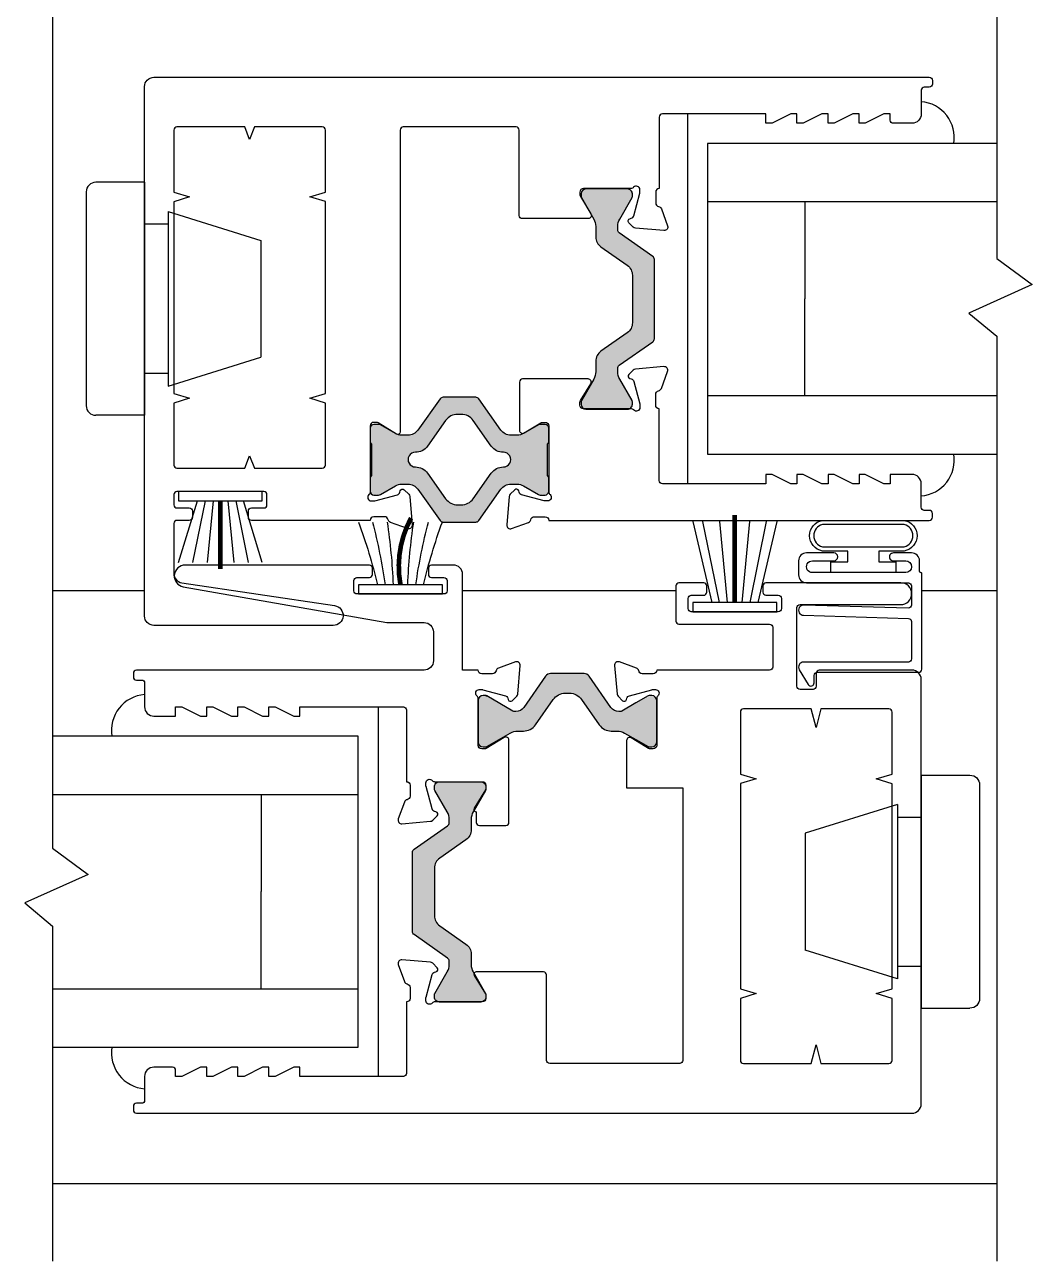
# Model space of a CAD drawing. Extents: x -40 to 95, y -81 to 25.
# Drawn here: x 3.155 to 6.399, y -3.747 to 0.233 of the extents above; entities that cross this region are included whole.
import ezdxf

# ---------------------------------------------------------------- set-up
doc = ezdxf.new("R2010")
doc.units = 0
doc.header["$LTSCALE"] = 0.25
doc.header["$MEASUREMENT"] = 0
doc.layers.get('0').update_dxf_attribs({"linetype": 'CONTINUOUS'})
for name, color, linetype in [('GLASS-VINYL', 7, 'CONTINUOUS'), ('I-STRUT', 7, 'CONTINUOUS'), ('MISC', 7, 'CONTINUOUS'), ('SASH', 5, 'CONTINUOUS'), ('SEAL', 7, 'CONTINUOUS'), ('SILL-PAN', 7, 'CONTINUOUS'), ('VENT', 5, 'CONTINUOUS')]:
    doc.layers.add(name, color=color, linetype=linetype)
doc.styles.get("Standard").update_dxf_attribs({"font": 'simplex.shx'})

# ---------------------------------------------------------------- blocks, each defined once
blk = doc.blocks.new('25064-18mmX6mm-I-STRUT')
at = {"layer": 'I-STRUT'}
h = blk.add_hatch(color=256, dxfattribs=at)
h.dxf.hatch_style = 1
h.paths.add_polyline_path([(-0.2204724407199518, 0.3534801714858062, 0.5773502691895833), (-0.2341106360412619, 0.3298581242657526), (-0.2298847497139199, 0.3218834647381553, -0.2159064861246411), (-0.235165554120625, 0.3256687478325515), (-0.1953058862361254, 0.2566297778837563, -0.1316524975873634), (-0.1889763777599569, 0.2330077306637517), (-0.1889763777599569, 0.1992890834366772, 0.2446984432290708), (-0.1721880484995682, 0.1670390029857688), (-0.08765447092038535, 0.107847954733007, -0.2446984432290709), (-0.07086614165999094, 0.07559787428208775), (-0.07086614165999094, -0.0772989479104842, -0.2446984432290708), (-0.08765447092038535, -0.1095490283614035), (-0.1721880484995682, -0.1687400766141653, 0.2446984432290708), (-0.1889763777599569, -0.2009901570650736), (-0.1889763777599569, -0.2347088042921481, -0.1316524975873635), (-0.1953058862361254, -0.2583308515121527), (-0.2351655541206285, -0.3273698214609541, 0.2452268508251007), (-0.2354760886908139, -0.3346487551420616, 0.5078051116873007), (-0.2204724407199529, -0.3551812451142027), (-0.08661417313987571, -0.3551812451142027, 0.4142135623752592), (-0.07086614165999094, -0.3394332136342015, 0.4690684424389318), (-0.07192105973933853, -0.3273698214609125), (-0.1117807276238275, -0.2583308515121217, -0.1316524975873411), (-0.1181102360999944, -0.2347088042921186), (-0.1181102360999944, -0.2173859696642013), (-0.005036498778116932, -0.1382108864178775, 0.2446984432290328), (-2.775557561562891e-17, -0.1285358622826027), (0, -0.1268347886542003), (0, 0.1268347886542068, 0.2446984432290337), (-0.005036498778116488, 0.1365098127894808), (-0.1181102360999944, 0.2156848960358048), (-0.1181102360999944, 0.2330077306637222, -0.1316524975873405), (-0.1117807276238275, 0.2566297778837252), (-0.07192105973935249, 0.3256687478324919, 0.1316524975882994), (-0.07086614165999094, 0.3296057557025236, 0.6400111795371366), (-0.08661417313987839, 0.3534801714858062)])
blk.add_lwpolyline([(0, -0.1299142235768826), (0, -0.1268347886542003), (0, 0.1268347886542003, 0.2446984432290264), (-0.005036498778110854, 0.1365098127894768), (-0.1130737373218835, 0.2121583016251876, -0.2446984432290007), (-0.1181102360999944, 0.2218333257604499), (-0.1181102360999944, 0.233007730663779, -0.1316524975873799), (-0.1117807276237954, 0.2566297778837807), (-0.07192105973933849, 0.3256687478325162, 0.1316524975873951), (-0.07086614165999094, 0.3296057557025236), (-0.07086614165999094, 0.3377321400058051, 0.4142135623774238), (-0.0866141731398784, 0.3534801714858062), (-0.2204724407199876, 0.3534801714858062, 0.414213562371763), (-0.2362204721999888, 0.3377321400058051), (-0.2362204721999888, 0.3296057557025378, 0.131652497587395), (-0.2351655541206128, 0.3256687478325304), (-0.1953058862361559, 0.2566297778838091, -0.1316524975873919), (-0.1889763777599569, 0.2330077306638074), (-0.1889763777599569, 0.1992890834367174, 0.244698443229028), (-0.1721880484996063, 0.1670390029857955), (-0.08765447092036993, 0.1078479547329962, -0.2446984432290338), (-0.07086614165999094, 0.07559787428207443), (-0.07086614165999094, -0.07729894791047087, -0.2446984432290338), (-0.08765447092036993, -0.1095490283613927), (-0.1721880484996063, -0.168740076614192, 0.244698443229028), (-0.1889763777599569, -0.2009901570651138), (-0.1889763777599569, -0.2347088042922039, -0.131652497587392), (-0.1953058862361559, -0.2583308515122056), (-0.2351655541206128, -0.3273698214609269, 0.1316524975873971), (-0.2362204721999888, -0.33130682933092), (-0.2362204721999888, -0.3394332136342015, 0.4142135623718047), (-0.2204724407199876, -0.3551812451142027), (-0.08661417313999209, -0.3551812451142027, 0.4142135623774238), (-0.07086614165999094, -0.3394332136342015), (-0.07086614165999094, -0.33130682933092, 0.131652497587395), (-0.07192105973933849, -0.3273698214609126), (-0.1117807276237954, -0.2583308515121772, -0.1316524975873801), (-0.1181102360999944, -0.2347088042921754), (-0.1181102360999944, -0.2235343993888605, -0.244698443229001), (-0.1130737373218835, -0.213859375253584), (-0.005036498778110854, -0.1382108864178733, 0.2446984432290008), (0, -0.1285358622825967)], format="xyb", dxfattribs=at)
blk = doc.blocks.new('25065-14.6mmX10.2mm-I-STRUT')
at = {"layer": 'I-STRUT'}
h = blk.add_hatch(color=256, dxfattribs=at)
h.dxf.hatch_style = 1
h.paths.add_polyline_path([(-0.2213203326908506, 0.1958168361609349, 0.2428891356289294), (-0.2309488532202222, 0.2007874013701212), (-0.2834645666885081, 0.2007874013701212), (-0.3359802801570213, 0.2007874013701212, 0.2428891356289294), (-0.3456088006863929, 0.1958168361609349), (-0.4170135057900188, 0.09530870809690975, -0.2428891356289295), (-0.4491085742206798, 0.07874015739992046), (-0.469652985508985, 0.07874015739992046, -0.1316524975868271), (-0.489338024858909, 0.08401474779668386), (-0.5378104230327019, 0.1120002999304453, 0.3176666667481776), (-0.5513855262132296, 0.1107537270783172, 0.6401002494293742), (-0.5708661411986213, 0.101771653439414), (-0.5708661411986213, 0.05905511805004184, 0.2360679758698941), (-0.5669291333772435, 0.05118110234650432), (-0.5669291333772435, -0.05118110234650433, 0.2360679758698941), (-0.5708661411986213, -0.05905511805004185), (-0.5708661411986213, -0.101771653439414, 0.6401002494293528), (-0.5513855262132297, -0.1107537270783168, 0.3176666667491357), (-0.5378104230326657, -0.1120002999304245), (-0.4893380248593964, -0.0840147477967379, -0.131652497587722), (-0.4696529855094093, -0.07874015739992046), (-0.4491085742206798, -0.07874015739992046, -0.2428891356289294), (-0.4170135057900188, -0.09530870809690975), (-0.3456088006865205, -0.1958168361607554, 0.2428891356289284), (-0.3359802801572415, -0.2007874013698938), (-0.2834645666885081, -0.2007874013698938), (-0.230948853220002, -0.2007874013698938, 0.2428891356289299), (-0.221320332690723, -0.1958168361607553), (-0.1499156275872904, -0.0953087080970024, -0.2428891356289297), (-0.11782055915645, -0.07874015739992046), (-0.09727614786783419, -0.07874015739992046, -0.1316524975877217), (-0.07759110851784712, -0.0840147477967379), (-0.02911871034457769, -0.1120002999304245, 0.3176666667515077), (-0.01554360716393657, -0.1107537270782503, 0.6401002494336954), (0.003937007821377847, -0.1017716534395277), (0.003937007821377847, -0.05905511805004185, 0.2360679758698957), (0, -0.05118110234650428), (0, 0.0511811023465043, 0.2360679758698946), (0.003937007821377847, 0.05905511805004184), (0.003937007821377847, 0.1017716534395277, 0.6401002494336955), (-0.01554360716393649, 0.1107537270782505, 0.3176666667505526), (-0.02911871034454164, 0.1120002999304453), (-0.0775911085183345, 0.08401474779668386, -0.1316524975868268), (-0.09727614786825847, 0.07874015739992046), (-0.11782055915645, 0.07874015739992046, -0.2428891356289296), (-0.1499156275872905, 0.09530870809700244)])
h.paths.add_polyline_path([(-0.1807224909193524, 0.04377227311149802, 0.2446686334457742), (-0.1418909918465686, 0.02389107859523437, -1.006741381506711), (-0.1418909918465682, -0.02335194952450353, 0.2446686334457781), (-0.1807224909193522, -0.043233144040767), (-0.2391803275573957, -0.1255174658181289, -0.2428891356289732), (-0.2776944096743347, -0.1453997266545954), (-0.289234723702795, -0.1453997266545954, -0.2428891356284873), (-0.3277488058195044, -0.1255174658182923), (-0.3862066424579415, -0.04323314404069628, 0.2446686334452888), (-0.4250381415306748, -0.02335194952450353, -1.006741381506711), (-0.4250381415306754, 0.02389107859523437, 0.2446686334452904), (-0.3862066424579413, 0.04377227311142728), (-0.3277488058195043, 0.1260565948890232, -0.2428891356284874), (-0.2892347237027951, 0.1459388557253263), (-0.2776944096743347, 0.1459388557253263, -0.2428891356289734), (-0.2391803275573957, 0.1260565948888598)], flags=16)
for points in [[(-0.5708661411986213, -0.05905511804996877), (-0.5708661411986213, -0.101771653439414, 0.4142135623730949), (-0.5590551175885139, -0.1135826770495214), (-0.5437159348377918, -0.1135826770495214, 0.1316524975873925), (-0.5378104230326244, -0.1120002999304006), (-0.4893380248593076, -0.0840147477966866, -0.1316524975874044), (-0.4696529855093559, -0.07874015739992046), (-0.4491085742206451, -0.07874015739992046, -0.242889135628802), (-0.4170135057900097, -0.0953087080969226), (-0.3456088006864775, -0.1958168361608159, 0.242889135628796), (-0.3359802801571732, -0.2007874013698938), (-0.2834645666885081, -0.2007874013698938), (-0.2309488532200703, -0.2007874013698938, 0.2428891356287967), (-0.221320332690766, -0.1958168361608159), (-0.1499156275872338, -0.0953087080969226, -0.2428891356288028), (-0.117820559156371, -0.07874015739992046), (-0.09727614786788763, -0.07874015739992046, -0.1316524975874044), (-0.07759110851793594, -0.0840147477966866), (-0.0291187103446191, -0.1120002999304006, 0.1316524975873955), (-0.0232131985394517, -0.1135826770495214), (-0.00787401578850222, -0.1135826770495214, 0.4142135623730948), (0.003937007821377847, -0.101771653439414), (0.003937007821377847, -0.05905511804996877, 0.2360679758679353), (0, -0.0511811023465043), (0, 0.0511811023465043, 0.2360679758679353), (0.003937007821377847, 0.05905511804996877), (0.003937007821377847, 0.101771653439414, 0.414213562373095), (-0.00787401578850222, 0.1135826770495214), (-0.0232131985394517, 0.1135826770495214, 0.1316524975874), (-0.0291187103446191, 0.1120002999304006), (-0.07759110851793594, 0.08401474779691398, -0.1316524975874043), (-0.09727614786788763, 0.07874015739992046), (-0.117820559156371, 0.07874015739992046, -0.242889135628802), (-0.1499156275872338, 0.0953087080969226), (-0.221320332690766, 0.1958168361608159, 0.2428891356287969), (-0.2309488532200703, 0.2007874013701212), (-0.2834645666885081, 0.2007874013701212), (-0.3359802801571732, 0.2007874013701212, 0.2428891356287963), (-0.3456088006864775, 0.1958168361608159), (-0.4170135057900097, 0.0953087080969226, -0.2428891356288019), (-0.4491085742206451, 0.07874015739992046), (-0.4696529855093559, 0.07874015739992046, -0.1316524975874047), (-0.4893380248593076, 0.08401474779691398), (-0.5378104230326244, 0.1120002999304006, 0.1316524975874001), (-0.5437159348377918, 0.1135826770495214), (-0.5590551175885139, 0.1135826770495214, 0.4142135623730951), (-0.5708661411986213, 0.101771653439414), (-0.5708661411986213, 0.05905511804996877, 0.2360679758679352), (-0.5669291333772435, 0.0511811023465043), (-0.5669291333772435, -0.0511811023465043, 0.2360679758679352)], [(-0.4250381415306492, -0.02335194952450337, -0.2446686334458927), (-0.3862066424578643, -0.04323314404080492), (-0.3277488058195104, -0.1255174658182838, 0.2428891356288094), (-0.2892347237027479, -0.1453997266545954), (-0.2834645666885081, -0.1453997266545954), (-0.2776944096744955, -0.1453997266545954, 0.2428891356288097), (-0.2391803275575057, -0.1255174658182838), (-0.1807224909193792, -0.04323314404080492, -0.2446686334458927), (-0.1418909918465943, -0.02335194952450337, 1.006741381507747), (-0.1418909918465943, 0.02389107859523421, -0.24466863344589), (-0.1807224909193792, 0.04377227311153575), (-0.2391803275575057, 0.1260565948890147, 0.2428891356288103), (-0.2776944096744955, 0.1459388557253263), (-0.2834645666885081, 0.1459388557253263), (-0.2892347237027479, 0.1459388557253263, 0.2428891356288105), (-0.3277488058195104, 0.1260565948890147), (-0.3862066424578643, 0.04377227311153575, -0.24466863344589), (-0.4250381415306492, 0.02389107859523421, 1.006741381507747)]]:
    blk.add_lwpolyline(points, format="xyb", close=True, dxfattribs=at)
blk = doc.blocks.new('3727-1-THERMAL-SLIDING-INTERLOCKER')
at = {"layer": 'VENT'}
for points in [[(2.500000000000028, 0.8400000000000034), (2.500000000000028, 0.7639999999999958, -0.4142135623731645), (2.470000000000056, 0.7340000000000089), (2.410000000000053, 0.7340000000000089, -0.414213562373095), (2.400000000000063, 0.7439999999999998), (2.400000000000063, 0.76400000000001), (2.380000000000024, 0.7639999999999958), (2.320000000000022, 0.7340000000000089), (2.30000000000004, 0.7339999999999947), (2.30000000000004, 0.76400000000001), (2.280000000000058, 0.7639999999999958), (2.220000000000056, 0.7340000000000089), (2.200000000000017, 0.7339999999999947), (2.200000000000017, 0.76400000000001), (2.180000000000035, 0.7639999999999958), (2.120000000000033, 0.7340000000000089), (2.100000000000051, 0.7340000000000089), (2.100000000000051, 0.76400000000001), (2.080000000000013, 0.7639999999999958), (2.02000000000001, 0.7339999999999947), (2.000000000000028, 0.7339999999999947), (2.000000000000028, 0.7639999999999958), (1.667000000000002, 0.7639999999999958, 0.414213562373095), (1.657000000000011, 0.7539999999999978), (1.657000000000011, 0.5240004580901001, 0.414213562373095), (1.645380178911495, 0.5123806370016979), (1.645380178911495, 0.4775211737363776, 0.359508237551428), (1.654801891795472, 0.4661111534714024, -0.2637246696223828), (1.663522843722689, 0.4586753460804545), (1.683412154916226, 0.4040928890363062), (1.683412154916226, 0.4040299126877045, -0.5486187866267742), (1.671480360646996, 0.3884800956525396), (1.579856667354051, 0.3964961301260388, -0.1763269807083501), (1.572652947203864, 0.3998552799993291), (1.558563795100639, 0.4139444321024399, -0.5773502691891446), (1.562036477293617, 0.4269046584851282), (1.566424591903314, 0.4280804502510733, 0.2679491924320729), (1.57464104619109, 0.4362969045388496), (1.593984918496545, 0.5084892187979762, 0.06554346281961829), (1.594380178911621, 0.5114915197213605), (1.59438017891145, 0.5201271843940418, 0.6885002580702083), (1.574099454543131, 0.5278737317862436, -0.2134217652826888), (1.565438551262986, 0.5240004580901001), (1.412999999999982, 0.5240004580901001, 0.414213562373095), (1.40138017891158, 0.5123806370016979), (1.401380178911523, 0.5038132132184643, 0.1378721067473927), (1.403081892445783, 0.4977591745111027), (1.436866503665499, 0.4424110963184091, -0.5855240683196192), (1.428330995692733, 0.4272010000000108), (1.21599999999998, 0.4272010000000108, -0.414213562373095), (1.205999999999989, 0.4372010000000017), (1.205999999999989, 0.7120000000000104, 0.414213562373095), (1.195999999999998, 0.7220000000000084), (0.8328319769352959, 0.7220000000000084, 0.4142135623730866), (0.8228319769352765, 0.7120000000000104), (0.8228319769352481, -0.2595598568067174, -0.5855240683227467), (0.8110494037380533, -0.266171928509479), (0.7522414181106853, -0.2302753807717863, 0.1378721067473242), (0.7461873794033238, -0.2285736672375123), (0.7376199556200902, -0.2285736672375691, 0.414213562373095), (0.726000134531688, -0.2401934883259713), (0.7260001345315743, -0.4524385512629578, -0.2134217652835392), (0.7221268608353739, -0.4610994545430316, 0.6885002580684715), (0.7298734082276042, -0.4813801789114365), (0.7385090729003139, -0.4813801789115928, 0.06554346281957815), (0.7415113738236698, -0.4809849184965316), (0.8137036880828248, -0.4616410461910618, 0.2679491924321348), (0.8219201423706011, -0.453424591903314), (0.8230959341365462, -0.4490364772936175, -0.5773502691898936), (0.8360561605192345, -0.4455637951006395), (0.8501453126223453, -0.459652947203864, -0.1763269807084772), (0.8535044624956072, -0.4668566673540511), (0.8615204969691206, -0.5584803606469961, -0.5486187866270674), (0.8459706799339415, -0.5704121549162267), (0.8459077035853682, -0.5704121549162267), (0.7913252465412199, -0.550522843722689, -0.2637246696227148), (0.783889439150272, -0.5418018917954726, 0.3595082375522585), (0.7724794188852684, -0.532380178911481), (0.7376199556199765, -0.5323801789114952, 0.4142135623730951), (0.7260001345315743, -0.5440000000000111), (0.3439999999999941, -0.5440000000000111, -0.4142135623735113), (0.3340000000000032, -0.534000000000006), (0.3340000000000032, -0.51400000000001, -0.4142135623735113), (0.3439999999999941, -0.5040000000000049), (0.3840000000000146, -0.5040000000000049, 0.414213562373095), (0.3940000000000339, -0.4939999999999998), (0.3940000000000055, -0.4609999999999985, 0.4142135623733031), (0.3840000000000146, -0.4509999999999934), (0.1040000000000134, -0.4510000000000076, 0.4142135623735113), (0.09399999999999409, -0.4609999999999985), (0.09399999999999409, -0.4939999999999998, 0.4142135623737193), (0.1040000000000134, -0.5039999999999907), (0.1440000000000055, -0.5040000000000049, -0.4142135623735113), (0.1539999999999964, -0.51400000000001), (0.1539999999999964, -0.534000000000006, -0.4142135623735113), (0.1440000000000055, -0.5440000000000111), (0.103999999999985, -0.5440000000000111, 0.414213562373095), (0.09399999999999409, -0.5540000000000092), (0.09399999999999409, -0.7151136216401, 0.3714000667186919), (0.1195657176660916, -0.7447840975409576), (0.6118166505294198, -0.8183514923724289, -0.9284445604913385), (0.6070867493732806, -0.882000000000005), (0.03000000000002956, -0.882000000000005, -0.4142135623729563), (0, -0.8520000000000039), (0, 0.8520000000000039, -0.4142135623729563), (0.03000000000002956, 0.882000000000005), (2.526000000000039, 0.882000000000005, -0.4142135623733031), (2.53600000000003, 0.8719999999999999), (2.53600000000003, 0.8599999999999994, -0.414213562373095), (2.526000000000039, 0.8500000000000085), (2.510000000000019, 0.8500000000000085, 0.4142135623735113)], [(0.09400000000002251, 0.5125000000000144), (0.1444999884676363, 0.4970000000000114), (0.09400000000002251, 0.4815000000000085), (0.09400000000002251, -0.1354999999999871), (0.1444999884676363, -0.15099999999999), (0.09400000000002251, -0.166499999999993), (0.09400000000002251, -0.3659999999999881, 0.4142135623730586), (0.1040000000000205, -0.3759999999999879), (0.3227054884676761, -0.3760000000000154), (0.3382054884676506, -0.3359999999999967), (0.353705488467682, -0.3759999999999799), (0.5719999769352455, -0.3759999999999932, 0.4142135623730734), (0.5819999769352506, -0.3659999999999952), (0.581999976935279, -0.1665882685294955), (0.5314999884676368, -0.151279147785794), (0.581999976935279, -0.1359700270421067), (0.5819999769353075, 0.4819700270421139), (0.5314999884676368, 0.4972791477858154), (0.581999976935279, 0.5125882685295169), (0.5819999769352506, 0.7120000000000095, 0.4142135623730552), (0.5719999769352455, 0.7220000000000075), (0.353705488467682, 0.7220000000000075), (0.3382054884676506, 0.6820000000000022), (0.3227054884676761, 0.7220000000000075), (0.1039999999999921, 0.7220000000000075, 0.4142135623731348), (0.09399999999999409, 0.712000000000006)]]:
    blk.add_lwpolyline(points, format="xyb", close=True, dxfattribs=at)
blk = doc.blocks.new('3727-2-THERMAL-SLIDING-INTERLOCKER')
at = {"layer": 'VENT'}
blk.add_lwpolyline([(1.180895982077786, -0.5704121549162275), (1.235478439121934, -0.5505228437226899, 0.2637246696227148), (1.242914246512882, -0.5418018917954734, -0.3595082375517376), (1.254324266777857, -0.5323801789114961), (1.289183730043177, -0.5323801789114961, -0.414213562373095), (1.30080355113158, -0.544000000000012), (2.525421000000037, -0.5439999999999978, 0.4142135623730916), (2.535421000000028, -0.5339999999999998), (2.535421000000028, -0.5219999999999994, 0.414213562373095), (2.525421000000037, -0.5120000000000013), (2.509421000000017, -0.5120000000000013, -0.414213562373095), (2.499421000000027, -0.5020000000000033), (2.499421000000027, -0.4259999999999886, 0.4142135623732337), (2.469421000000054, -0.3960000000000017), (2.399421000000032, -0.3959999999999875), (2.399421000000061, -0.4259999999999886), (2.379421000000022, -0.4259999999999886), (2.31942100000002, -0.3959999999999875), (2.299421000000038, -0.3959999999999875), (2.299421000000038, -0.4259999999999886), (2.279421000000056, -0.4259999999999886), (2.219421000000054, -0.3959999999999875), (2.199421000000015, -0.3959999999999875), (2.199421000000015, -0.4259999999999886), (2.179421000000033, -0.4259999999999886), (2.119421000000031, -0.3959999999999875), (2.099421000000049, -0.3959999999999875), (2.099421000000049, -0.4259999999999886), (2.079421000000011, -0.4259999999999886), (2.019421000000008, -0.3960000000000017), (1.999421000000027, -0.3960000000000017), (1.999421000000027, -0.4260000000000028), (1.66642100000001, -0.4260000000000028, -0.414213562373095), (1.656421000000009, -0.416000000000003), (1.656421000000009, -0.1848619585099138, -0.414213562373095), (1.644801178911493, -0.1732421374215116), (1.644801178911493, -0.1383826741561913, -0.3595082375515679), (1.65422289179547, -0.126972653891209, 0.2637246696229241), (1.662943843722687, -0.1195368465002682), (1.682833154916224, -0.06495438945611998), (1.682833154916224, -0.06489141310751823, 0.5486187866278387), (1.670901360646994, -0.04934159607236754), (1.579277667354049, -0.05735763054585252, 0.17632698070835), (1.572073947203862, -0.06071678041914286), (1.557984795100637, -0.07480593252225365, 0.5773502691908954), (1.561457477293615, -0.08776615890492767), (1.565845591903312, -0.08894195067088706, -0.2679491924325362), (1.574062046191088, -0.09715840495866335), (1.593405918496543, -0.1693507192177899, -0.06554346281961829), (1.593801178911619, -0.1723530201411743), (1.593801178911448, -0.1809886848138555, -0.6885002580696868), (1.573520454543072, -0.1887352322060787, 0.2134217652827207), (1.564859551262984, -0.1848619585098925), (1.412420999999981, -0.1848619585099138, -0.414213562373095), (1.400801178911578, -0.1732421374215116), (1.400801178911522, -0.164674713638278, -0.1378721067473926), (1.402502892445781, -0.1586206749309165), (1.435715251477703, -0.1042100963184049, 0.5855240683195331), (1.427179743504936, -0.08900000000000663), (1.216421000000039, -0.08900000000000663, 0.414213562373095), (1.206421000000049, -0.09900000000000464), (1.206421000000049, -0.2540491977103736, 0.585524068319475), (1.221631096318433, -0.2625847056831327), (1.274562267552582, -0.2302753807717588, -0.1378721067473242), (1.280616306259944, -0.2285736672374847), (1.289183730043177, -0.2285736672375416, -0.414213562373095), (1.30080355113158, -0.2401934883259438), (1.30080355113158, -0.4524385512629587, 0.2134217652827457), (1.304676824827752, -0.4610994545430325, -0.6885002580698945), (1.296930277435521, -0.481380178911416), (1.28829461276284, -0.4813801789115937, -0.06554346281953466), (1.285292311839427, -0.4809849184965467), (1.213099997580329, -0.4616410461910627, -0.2679491924327141), (1.204883543292553, -0.4534245919033149), (1.203707751526608, -0.4490364772936184, 0.5773502691898936), (1.190747525143891, -0.4455637951006262), (1.176658373040809, -0.4596529472038648, 0.1763269807083044), (1.173299223167518, -0.466856667354052), (1.165283188694033, -0.558480360646997, 0.5486187866275393), (1.180833005729184, -0.5704121549162275)], format="xyb", close=True, dxfattribs=at)
blk = doc.blocks.new('A$C1D443341')
for p, q in [((1.267965288320738e-09, 0.7190000001085337), (1.267968841034417e-09, 0.03100000010853843)), ((0.1880000012679641, 0.7500000001085361), (0.03100000126796409, 0.7500000001085325)), ((0.1880000012679641, 0.7500000001085361), (0.1880000012679641, 1.085360690211701e-10)), ((0.2640000012679717, 0.6560000001085349), (0.5620000012679629, 0.5630000001085349)), ((0.2640000012679717, 0.6560000001085349), (0.2640000012679717, 0.09400000010853726)), ((0.2640000012679717, 0.6150000001085345), (0.1880000012679641, 0.6150000001085345)), ((0.5620000012679629, 0.5630000001085349), (0.56200000126797, 0.1870000001085372)), ((0.2640000012679717, 0.09400000010853726), (0.56200000126797, 0.1870000001085372)), ((0.2640000012679717, 0.1350000001085376), (0.1880000012679641, 0.1350000001085376)), ((0.1880000012679641, 1.085360690211701e-10), (0.03100000126796765, 1.085396217348489e-10))]:
    blk.add_line(p, q)
for centre, start, end in [((0.03100000126796409, 0.7190000001085337), 90, 180), ((0.03100000126796765, 0.03100000010853843), 180, 270)]:
    blk.add_arc(centre, 0.031, start, end)
blk = doc.blocks.new('*U198')
for p, q in [((0.03000000000000292, 0.04940012352340856), (0.2284638331653141, 0.08993349097487797)), ((0.03000000000000292, 0.02350333718988245), (0.2284638331653142, 0.04278809469057702)), ((0.03000000000000292, -0.02350333718988251), (0.2284638331653142, -0.04278809469057708)), ((0.03000000000000292, -0.04940012352340862), (0.2284638331653141, -0.08993349097487803))]:
    blk.add_line(p, q)
at = {"layer": 'SEAL'}
for p, q in [((0.2284638331653142, 0.1350000000000015), (0.03000000000000289, 0.07415498501579519)), ((0.2284638331653141, -0.1350000000000016), (0.03000000000000289, -0.0741549850157952))]:
    blk.add_line(p, q, dxfattribs=at)
blk.add_lwpolyline([(1.759824107611761e-15, -0.1350000000000016), (1.653273178848947e-17, 0.1350000000000016), (0.03000000000000293, 0.1350000000000016), (0.0300000000000029, -0.1350000000000016)], close=True, dxfattribs=at)
at = {"layer": 'SEAL', "const_width": 0.015}
blk.add_lwpolyline([(0.03000000000000291, -3.673940397442307e-18), (0.2496107951097102, -3.056850612637313e-17)], dxfattribs=at)
at = {"flags": 9}
for tag, p in [('MANUFACTURER_PART_#', (8.517492267046123e-16, -0.1988058451557535)), ('FLEETWOOD_PART_#', (-0.0005562457240841923, -0.2486722113120052))]:
    blk.add_attdef(tag, p, '', height=0.03125, dxfattribs=at)
blk = doc.blocks.new('3727-SLIDING-INTERLOCK-ASSEMBLY')
for name, p in [('3727-1-THERMAL-SLIDING-INTERLOCKER', (-1.811921000000027, -0.1719327785034008)), ('25064-18mmX6mm-I-STRUT', (-0.1707787322868449, -0.00293252355059568)), ('3727-2-THERMAL-SLIDING-INTERLOCKER', (-1.811342000000025, -0.1719327785034008)), ('25065-14.6mmX10.2mm-I-STRUT', (-0.5150547242697314, -0.5207543474822578))]:
    blk.add_blockref(name, p)
at = {"layer": 'MISC'}
blk.add_blockref('A$C1D443341', (-1.999921001267991, -0.3779327786119333), dxfattribs=at)
at = {"layer": 'SEAL', "xscale": -1, "rotation": 90}
blk.add_blockref('*U198', (-1.567921000000013, -0.6229327785034013), dxfattribs=at)
blk = doc.blocks.new('3728-1-FIXED-INTERLOCKER')
at = {"layer": 'VENT', "linetype": 'Continuous'}
blk.add_lwpolyline([(-0.9169022465411842, 0.7195228437223733), (-0.9714847035853325, 0.739412154915911), (-0.9715476799339342, 0.739412154915911, 0.5486187866274032), (-0.9870974969690849, 0.7274803606466804), (-0.9790814624955999, 0.6358566673537354, 0.1763269807083043), (-0.9757223126223096, 0.6286529472035483), (-0.9616331605191988, 0.6145637951003238, 0.5773502691898935), (-0.9486729341365105, 0.6180364772933018), (-0.9474971423705654, 0.6224245919029983, -0.2679491924323356), (-0.9392806880827891, 0.6306410461907603), (-0.867088373823691, 0.6499849184962301, -0.06554346281953756), (-0.8640860729002782, 0.6503801789112771), (-0.8554504082275969, 0.6503801789111208, -0.6885002580701949), (-0.8477038608353666, 0.6300994545427159, 0.2134217652824262), (-0.8515771345315386, 0.6214385512626563), (-0.8515771345315386, 0.471004488325633, -0.414213562373095), (-0.8631969556201113, 0.4593846672372308), (-0.871764379403345, 0.459384667237174, -0.1378721067476327), (-0.8778184181107065, 0.4610863807714338), (-0.9332008806168517, 0.4948919802657059, 0.5855240683185349), (-0.9484109769352074, 0.4863564722929397), (-0.9484109769352074, 0.3343846672372024), (-0.7674109769352526, 0.3343846672371882), (-0.7674109769352526, -0.5429999999999922, -0.414213562373095), (-0.7774109769352435, -0.5529999999999831), (-1.195999999999998, -0.5529999999999973, -0.414213562373095), (-1.205999999999989, -0.5430000000000064), (-1.205999999999989, -0.2679676156865298, 0.414213562373095), (-1.21599999999998, -0.2579676156865247), (-1.432366368480729, -0.2579676156865105, 0.5855240683227467), (-1.43897844018349, -0.2697501888837053), (-1.403081892445783, -0.3285581745110733, -0.1378721067473926), (-1.401380178911523, -0.3346122132184348), (-1.40138017891158, -0.3431796370016684, -0.414213562373095), (-1.412999999999982, -0.3547994580900706), (-1.565438551262986, -0.3547994580900706, 0.2134217652826015), (-1.574099454543074, -0.3586727317862426, -0.6885002580693508), (-1.59438017891145, -0.3509261843940124), (-1.594380178911621, -0.3422905197213311, -0.06554346281961627), (-1.593984918496602, -0.3392882187979467), (-1.57464104619109, -0.2670959045388202, -0.2679491924326605), (-1.56642459190337, -0.2588794502510439), (-1.562036477293674, -0.2577036584850987, 0.5773502691890077), (-1.558563795100696, -0.2447434321024105), (-1.57265294720392, -0.2306542799992997, 0.176326980708127), (-1.579856667354107, -0.2272951301260235), (-1.671480360647053, -0.2192790956525243, 0.5486187866278734), (-1.683412154916283, -0.234828912687675), (-1.683412154916283, -0.2348918890362768), (-1.663522843722745, -0.289474346080425, 0.2637246696222601), (-1.654801891795529, -0.296910153471373, -0.359508237551428), (-1.645380178911552, -0.3083201737363481), (-1.645380178911552, -0.3431796370016684, -0.414213562373095), (-1.657000000000068, -0.3547994580900706), (-1.657000000000068, -0.5849999999999795, -0.4142135623735113), (-1.667000000000058, -0.5949999999999847), (-2.000000000000028, -0.5949999999999847), (-2.000000000000028, -0.5649999999999835), (-2.020000000000067, -0.5649999999999835), (-2.080000000000069, -0.5949999999999847), (-2.100000000000051, -0.5949999999999847), (-2.100000000000051, -0.5649999999999835), (-2.120000000000033, -0.5649999999999835), (-2.180000000000035, -0.5949999999999847), (-2.200000000000074, -0.5949999999999847), (-2.200000000000074, -0.5649999999999835), (-2.220000000000056, -0.5649999999999835), (-2.280000000000058, -0.5949999999999847), (-2.30000000000004, -0.5949999999999847), (-2.30000000000004, -0.5649999999999835), (-2.320000000000022, -0.5649999999999835), (-2.380000000000024, -0.5949999999999847), (-2.400000000000063, -0.5949999999999847), (-2.400000000000063, -0.5749999999999886, 0.4142135623735113), (-2.410000000000053, -0.5649999999999835), (-2.470000000000056, -0.5649999999999835, 0.4142135623728176), (-2.500000000000028, -0.5949999999999847), (-2.500000000000028, -0.6709999999999781, -0.4142135623728869), (-2.510000000000019, -0.6809999999999832), (-2.526000000000039, -0.6809999999999832, 0.4142135623735113), (-2.53600000000003, -0.6909999999999883), (-2.53600000000003, -0.7029999999999887, 0.4142135623735113), (-2.526000000000039, -0.7129999999999939), (-0.03000000000002956, -0.7129999999999797, 0.4142135623728175), (0, -0.6829999999999785), (0, 0.6829999999999785, 0.4142135623735806), (-0.03000000000002956, 0.7129999999999797), (-0.3279999999999745, 0.7129999999993828, 0.4142135623720545), (-0.3379999999999654, 0.7029999999993777), (-0.3379999999999654, 0.6609999999993761, -0.4142135623735113), (-0.3479999999999563, 0.650999999999371), (-0.3899999999999295, 0.650999999999371, -0.4142135623735113), (-0.3999999999999204, 0.6609999999993761), (-0.3999999999999773, 0.9139999999993975, -0.4142135623731266), (-0.3899999999999579, 0.9239999999993955), (-0.06599999999997408, 0.9239999999993955, 0.9999999999999999), (-0.06599999999997408, 0.9939999999993887), (-0.5, 0.9939999999993745, 0.4142135623735113), (-0.5099999999999909, 0.9839999999993694), (-0.5099999999999909, 0.9639999999993734, 0.414213562373095), (-0.5, 0.9539999999993825), (-0.4599999999999795, 0.9539999999993682, -0.414213562373095), (-0.4499999999999886, 0.9439999999993773), (-0.4499999999999886, 0.9109999999993761, -0.414213562373095), (-0.4599999999999795, 0.9009999999993852), (-0.7399999999999523, 0.900999999999371, -0.4142135623735113), (-0.75, 0.9109999999993761), (-0.75, 0.9439999999993773, -0.414213562373095), (-0.7399999999999523, 0.9539999999993682), (-0.6999999999999886, 0.9539999999993682, 0.4142135623735113), (-0.6899999999999977, 0.9639999999993734), (-0.6899999999999977, 0.9839999999993694, 0.4142135623735113), (-0.6999999999999886, 0.9939999999993745), (-0.7799999999999727, 0.9939999999993958, 0.4142135623731644), (-0.7899999999999636, 0.9839999999993978), (-0.7899999999999636, 0.8709999999993627, 0.4142135623731083), (-0.7799999999999727, 0.8609999999993647), (-0.4879999999998859, 0.8609999999993789, -0.4142135623731692), (-0.477999999999895, 0.8509999999993738), (-0.477999999999895, 0.7229999999997005, -0.4142135623735113), (-0.4879999999998859, 0.7129999999996954), (-0.8515791511316309, 0.7129999999996954, -0.414213562373095), (-0.8631989722200331, 0.7013801789111795), (-0.8980584354853534, 0.7013801789111795, -0.3595082375517374), (-0.9094684557503285, 0.7108018917951568, 0.2637246696227148), (-0.9169042631412765, 0.7195228437223733), (-0.9714867201854247, 0.739412154915911), (-0.9715496965340265, 0.7394121549158967, 0.5486187866272731), (-0.9870995135691771, 0.7274803606466804), (-0.9790834790956922, 0.6358566673537354)], format="xyb", dxfattribs=at)
blk.add_lwpolyline([(-0.09399999999999409, -0.3434999999999846), (-0.1444999884676008, -0.3279999999999816), (-0.09399999999999409, -0.3124999999999787), (-0.09399999999999409, 0.3475000000000179), (-0.1444999884676008, 0.3630000000000209), (-0.09399999999999409, 0.3785000000000238), (-0.09399999999999409, 0.5780000000000172, 0.4142135623730586), (-0.103999999999985, 0.5880000000000223), (-0.3227054884676477, 0.5880000000000507), (-0.3382054884676222, 0.5280000000000271), (-0.3537054884676536, 0.5880000000000152), (-0.5719999769352171, 0.5880000000000223, 0.4142135623730734), (-0.581999976935208, 0.5780000000000243), (-0.5819999769352364, 0.3785882685295263), (-0.5314999884676013, 0.3632791477858248), (-0.5819999769352364, 0.3479700270421375), (-0.5819999769352648, -0.3129700270420841), (-0.5314999884676013, -0.3282791477857856), (-0.5819999769352364, -0.3435882685294871), (-0.581999976935208, -0.542999999999978, 0.4142135623730552), (-0.5719999769352171, -0.552999999999976), (-0.3537054884676536, -0.552999999999976), (-0.3382054884676222, -0.4929999999999666), (-0.3227054884676477, -0.552999999999976), (-0.1039999999999566, -0.552999999999976, 0.4142135623731348), (-0.09399999999996567, -0.5429999999999708)], format="xyb", close=True, dxfattribs=at)
blk = doc.blocks.new('3728-2-FIXED-INTERLOCKER')
at = {"layer": 'VENT', "linetype": 'Continuous'}
blk.add_lwpolyline([(-1.826380732419864, 1.00100000000036, -0.414213562373095), (-1.816380732419816, 1.011000000000351), (-1.776380732419852, 1.011000000000351, 0.4142135623735113), (-1.766380732419861, 1.021000000000356), (-1.766380732419861, 1.041000000000352, 0.414213562373095), (-1.776380732419852, 1.051000000000343), (-2.36951603845236, 1.051000000000364, 0.9163311740174228), (-2.375593724670694, 0.9815317286449385), (-1.720380732419812, 0.8660000000003549), (-1.600380732419865, 0.8660000000003549, -0.4142135623728869), (-1.570380732419835, 0.8360000000003538), (-1.570380732419835, 0.7430000000003645, -0.4142135623733724), (-1.600380732419836, 0.7130000000003918), (-2.525999732419848, 0.7130000000003633, 0.4142135623735113), (-2.535999732419839, 0.7030000000003582), (-2.535999732419839, 0.6910000000003436, 0.4142135623733031), (-2.525999732419848, 0.6810000000003456), (-2.509999732419828, 0.6810000000003527, -0.4142135623733031), (-2.499999732419838, 0.6710000000003475), (-2.499999732419838, 0.5950000000003541, 0.4142135623732338), (-2.469999732419865, 0.5650000000003672), (-2.399999732419872, 0.565000000000353), (-2.399999732419872, 0.5950000000003541), (-2.379999732419861, 0.5950000000003541), (-2.319999732419859, 0.565000000000353), (-2.299999732419849, 0.565000000000353), (-2.299999732419849, 0.5950000000003541), (-2.279999732419867, 0.5950000000003541), (-2.219999732419865, 0.565000000000353), (-2.199999732419883, 0.565000000000353), (-2.199999732419883, 0.5950000000003541), (-2.179999732419844, 0.5950000000003541), (-2.119999732419842, 0.565000000000353), (-2.09999973241986, 0.565000000000353), (-2.09999973241986, 0.5950000000003541), (-2.079999732419878, 0.5950000000003541), (-2.019999732419876, 0.5650000000003672), (-1.999999732419838, 0.5650000000003672), (-1.999999732419838, 0.5950000000003683), (-1.666999732419868, 0.5950000000003683, -0.4142135623735113), (-1.656999732419877, 0.5850000000003632), (-1.656999732419877, 0.3538619585102651, -0.414213562373095), (-1.645379911331361, 0.3422421374218629), (-1.645379911331361, 0.3073826741565426, -0.359508237551428), (-1.654801624215338, 0.2959726538915675, 0.2637246696222601), (-1.663522576142554, 0.2885368465006195), (-1.683411887336092, 0.2339543894564713), (-1.683411887336092, 0.2338914131078695, 0.5486187866278734), (-1.671480093066862, 0.2183415960727189), (-1.579856399773917, 0.2263576305462038, 0.1763269807081271), (-1.572652679623729, 0.2297167804194871), (-1.558563527520505, 0.243805932522605, 0.5773502691887125), (-1.562036209713483, 0.256766158905279), (-1.566424324323179, 0.2579419506712384, -0.2679491924326605), (-1.574640778610899, 0.2661584049590147), (-1.593984650916411, 0.3383507192181412, -0.0655434628196164), (-1.59437991133143, 0.3413530201415256), (-1.594379911331259, 0.3499886848142069, -0.6885002580698018), (-1.574099186962883, 0.3577352322064513, 0.2134217652828397), (-1.565438283682795, 0.3538619585102722), (-1.412999732419792, 0.3538619585102651, -0.414213562373095), (-1.401379911331389, 0.3422421374218629), (-1.401379911331333, 0.3336747136386293, -0.1378721067473926), (-1.403081624865592, 0.3276206749312678), (-1.438978172603299, 0.2688126893038998, 0.5855240683230096), (-1.432366100900538, 0.2570301161066908), (-1.432366100900538, 0.2230000000000416, 0.414213562373095), (-1.422366100900547, 0.2130000000000507), (-1.33699973241994, 0.2130000000000365, 0.4142135623733031), (-1.326999732419893, 0.2230000000000416), (-1.326999732419864, 0.4879109899399481, 0.5855240683194735), (-1.342209828738248, 0.4964464979127001), (-1.400138999972228, 0.4610863807717749, -0.1378721067473241), (-1.406193038679589, 0.4593846672375008), (-1.414760462462823, 0.4593846672375577, -0.414213562373095), (-1.426380283551225, 0.4710044883259599), (-1.426380283551396, 0.6214385512629974, 0.2134217652827458), (-1.430253557247568, 0.6300994545430711, -0.6885002580698942), (-1.422507009855337, 0.6503801789114547), (-1.413871345182656, 0.6503801789116181, -0.06554346281957542), (-1.410869044259272, 0.6499849184965569), (-1.338676730000145, 0.6306410461911014, -0.2679491924324515), (-1.330460275712369, 0.6224245919033393), (-1.329284483946424, 0.6180364772936429, 0.5773502691892661), (-1.316324257563679, 0.6145637951006222), (-1.302235105460625, 0.6286529472038893, 0.1763269807083045), (-1.298875955587334, 0.6358566673540764), (-1.290859921113849, 0.7274803606470215, 0.5486187866274032), (-1.306409738149, 0.739412154916252), (-1.306472714497602, 0.739412154916252), (-1.36105517154175, 0.7195228437227144, 0.2637246696227149), (-1.368490978932698, 0.7108018917954979, -0.3595082375517374), (-1.379900999197673, 0.7013801789115206), (-1.414760462462993, 0.7013801789115206, -0.414213562373095), (-1.426380283551396, 0.7130000000000365), (-1.476380732420182, 0.7130000000000365), (-1.476380732420068, 0.7587344632130737), (-1.476380732419841, 1.021000000000356, 0.4142135623732337), (-1.506380732419814, 1.051000000000343), (-1.576380732419864, 1.051000000000357, 0.4142135623735113), (-1.586380732419855, 1.041000000000352), (-1.586380732419855, 1.021000000000356, 0.414213562373095), (-1.576380732419864, 1.011000000000365), (-1.536380732419843, 1.011000000000351, -0.414213562373095), (-1.526380732419852, 1.00100000000036), (-1.526380732419852, 0.9680000000003588, -0.414213562373095), (-1.536380732419843, 0.9580000000003679), (-1.816380732419816, 0.9580000000003537, -0.4142135623735113), (-1.826380732419864, 0.9680000000003588)], format="xyb", close=True, dxfattribs=at)
blk = doc.blocks.new('25066-14.6mmX6mm-I-STRUT')
at = {"layer": 'I-STRUT'}
h = blk.add_hatch(color=256, dxfattribs=at)
h.dxf.hatch_style = 1
h.paths.add_polyline_path([(-0.00676255471762488, -0.0629921259198909), (0, -0.0629921259198909), (0.006762554717480735, -0.06299212591986247, -0.2446984432299603), (0.04546265125868026, -0.08313812103226177), (0.1027082962193785, -0.1648933747774265, 0.3042208122576046), (0.150937160232088, -0.1859384235044804, -0.1817110163796934), (0.183732083247192, -0.1913688783660127), (0.2204724407199592, -0.2125809336430393), (0.259590150856395, -0.2351655541205127, 0.2452268508273594), (0.2668690845375116, -0.2354760886906827, 0.5078051116943012), (0.2874015745098859, -0.2204724407200018), (0.2874015745098859, -0.2007874013700075), (0.2874015745098859, -0.1062992124900575), (0.2874015745099712, -0.08661417313998925, 0.5773502691915794), (0.2637795272900125, -0.07297597781869197), (0.2558691332713644, -0.07690855427584442, -0.2059481667882317), (0.2595901508563366, -0.07192105973939909), (0.2204724407199592, -0.09450568021679828), (0.1755098105464836, -0.1204648668509244, -0.1316524975913939), (0.1696042987412714, -0.1220472439699734), (0.1660021116585209, -0.1220472439699165, -0.2446984432248926), (0.1402020472983351, -0.1086165805616282), (0.07002555616557574, -0.008394164630190326, 0.2446984432290738), (0.05390051594012954, 0), (0, 0), (-0.05390051594014493, 4.973799150320701e-14, 0.2446984432293916), (-0.07002555616556969, -0.008394164630122797), (-0.1402020472983301, -0.1086165805616211, -0.2446984432249658), (-0.1660021116585209, -0.1220472439699165), (-0.1727690529794742, -0.1220472439700233), (-0.2595901508567736, -0.07192105973933377, 0.1316524975833591), (-0.2635271587266743, -0.07086614165996252, 0.6400111795221328), (-0.2874015745098859, -0.08661417313987838), (-0.2874015745098859, -0.1062992124900575), (-0.2874015745098859, -0.2007874013700075), (-0.2874015745099712, -0.2204724407198483, 0.4142135623751569), (-0.27165354302997, -0.2362204721998751, 0.4690684424324795), (-0.2595901508566385, -0.2351655541206128), (-0.1837320832474993, -0.1913688783660765, -0.1316524975882725), (-0.1601100360273567, -0.1850393698898642), (-0.1414083927604853, -0.1850393698898927, 0.2446984432292494), (-0.1027082962194125, -0.1648933747774934), (-0.04546265125871426, -0.08313812103232862, -0.2446984432289284)])
blk.add_lwpolyline([(-0.2635271587266743, -0.07086614165996252), (-0.27165354302997, -0.07086614165987726, 0.414213562373095), (-0.2874015745098859, -0.0866141731398784), (-0.2874015745098859, -0.1062992124900575), (-0.2874015745098859, -0.2007874013700075), (-0.2874015745099712, -0.2204724407199592, 0.414213562373095), (-0.27165354302997, -0.2362204721998751), (-0.2635271587266743, -0.2362204722000314, 0.1316524975873363), (-0.2595901508566385, -0.2351655541206128), (-0.1837320832473779, -0.1913688783660064, -0.1316524975873363), (-0.1601100360273904, -0.1850393698898642), (-0.1414083927604679, -0.1850393698898927, 0.2446984432296485), (-0.1027082962193617, -0.1648933747774208), (-0.0454626512587879, -0.08313812103243379, -0.2446984432296485), (-0.00676255471762488, -0.0629921259198909), (0, -0.0629921259198909), (0.00676255471762488, -0.06299212591986247, -0.2446984432296485), (0.04546265125873106, -0.08313812103233431), (0.1027082962193049, -0.1648933747773214, 0.2446984432296485), (0.1414083927604679, -0.1850393698898642), (0.1601100360273904, -0.1850393698898358, -0.1316524975873364), (0.1837320832473779, -0.19136887836612), (0.2204724407199592, -0.2125809336430393), (0.2595901508566669, -0.2351655541206696, 0.1316524975873363), (0.2635271587266743, -0.2362204721998751), (0.27165354302997, -0.2362204721999603, 0.414213562373095), (0.2874015745098859, -0.2204724407199592), (0.2874015745098859, -0.2007874013700075), (0.2874015745098859, -0.1062992124900575), (0.2874015745099712, -0.0866141731398784, 0.414213562373095), (0.27165354302997, -0.07086614165996252), (0.2635271587266743, -0.07086614166003358, 0.1316524975873363), (0.2595901508566385, -0.0719210597392248), (0.2204724407199592, -0.09450568021679828), (0.1755098105466573, -0.1204648668508241, -0.1316524975873363), (0.1696042987416604, -0.1220472439699734), (0.1660021116590542, -0.1220472439699165, -0.2446984432296485), (0.1402020472983168, -0.1086165805616019), (0.07002555616557515, -0.008394164630189493, 0.2446984432296485), (0.05390051594008582, 0), (0, 0), (-0.05390051594008582, 4.973799150320701e-14, 0.2446984432296485), (-0.07002555616554673, -0.008394164630090017), (-0.1402020472983168, -0.1086165805616019, -0.2446984432296485), (-0.1660021116590542, -0.1220472439699165), (-0.1696042987416604, -0.1220472439699734, -0.1316524975873363), (-0.1755098105466573, -0.1204648668508241), (-0.2595901508566385, -0.0719210597392248), (-0.2614173225679224, -0.07086614165996252), (-0.2635271587266743, -0.07086614165996252, -0.1316524975873364), (-0.2595901508566669, -0.07192105973939533)], format="xyb", dxfattribs=at)
blk = doc.blocks.new('*U199')
for centre, radius, start, end in [((-0.3931774451831206, 1.838545589151015), 1.814429208889772, 283.487249245443, 290.1343790597327), ((-0.2540895084436438, 1.981480626398998), 1.952854812422001, 278.3647256917179, 284.3947080517408), ((-0.04971370454267041, 1.917162066456517), 1.89533576382119, 272.4104469899149, 278.5292301336451), ((-0.04971370454265017, -1.91716206645652), 1.895335763821191, 81.47076986635547, 87.58955301008565), ((-0.2540895084436132, -1.981480626398999), 1.952854812421994, 75.60529194825986, 81.63527430828283), ((-0.3931774451831077, -1.838545589151003), 1.814429208889757, 69.86562094026746, 76.5127507545574)]:
    blk.add_arc(centre, radius, start, end)
at = {"layer": 'SEAL'}
blk.add_lwpolyline([(1.759824107611761e-15, -0.1350000000000016), (1.653273178848947e-17, 0.1350000000000016), (0.03000000000000293, 0.1350000000000016), (0.0300000000000029, -0.1350000000000016)], close=True, dxfattribs=at)
at = {"layer": 'SEAL', "const_width": 0.015}
blk.add_lwpolyline([(0.0300000000000058, -6.661338147750939e-16, 0.1716118693632229), (0.2444937078011874, 0.03424964009469306)], format="xyb", dxfattribs=at)
at = {"flags": 9}
for tag, p in [('MANUFACTURER_PART_#', (8.517492267046123e-16, -0.1988058451557535)), ('FLEETWOOD_PART_#', (-0.0005562457240841923, -0.2486722113120052))]:
    blk.add_attdef(tag, p, '', height=0.03125, dxfattribs=at)
blk = doc.blocks.new('19117-Seal')
for p, q in [((0.29, 0.1348916473909249), (0.03000000000000291, 0.0741549850157952)), ((0.03000000000000292, 0.04940012352340856), (0.29, 0.1025013630253368)), ((0.03000000000000292, 0.02350333718988245), (0.29, 0.0487675723415036)), ((0.03000000000000292, -0.02350333718988251), (0.29, -0.04876757234150366)), ((0.03000000000000292, -0.04940012352340862), (0.29, -0.1025013630253369)), ((0.29, -0.1350000000000016), (0.03000000000000291, -0.0741549850157952))]:
    blk.add_line(p, q)
at = {"const_width": 0.015}
blk.add_lwpolyline([(0.03000000000000558, 3.108624468950438e-15), (0.311610795109714, 3.108624468950438e-15)], dxfattribs=at)
at = {"layer": 'SEAL'}
blk.add_lwpolyline([(1.759824107611761e-15, -0.1350000000000016), (1.653273178848947e-17, 0.1350000000000016), (0.03000000000000293, 0.1350000000000016), (0.0300000000000029, -0.1350000000000016)], close=True, dxfattribs=at)
at = {"flags": 9}
for tag, p in [('MANUFACTURER_PART_#', (8.517492267046123e-16, -0.1988058451557535)), ('FLEETWOOD_PART_#', (-0.0005562457240841923, -0.2486722113120052))]:
    blk.add_attdef(tag, p, '', height=0.03125, dxfattribs=at)
blk = doc.blocks.new('*U204')
at = {"layer": 'SASH', "color": 7}
for points in [[(1.521188347296103, 1.026804199165515), (1.521188347296103, 1.061807314008011), (1.576193242048589, 1.061807314008018), (1.576193242048589, 1.096315609659033), (1.494338043497251, 1.096315609659033, -0.8307391648496331), (1.494338043497251, 1.194999999999831), (1.758057340149932, 1.194999999999831, -0.8307391648496331), (1.758057340149932, 1.096315609659033), (1.676202141598608, 1.096315609659033), (1.676202141598608, 1.061807314008018), (1.73120703635108, 1.061807314008018), (1.73120703635108, 1.026804199165515)], [(1.758057340149932, 1.181731836483665), (1.494338043497251, 1.181731836483661, 0.7684843977866098), (1.494338043497251, 1.109583773175199), (1.758057340149932, 1.109583773175197, 0.7684843977866326)]]:
    blk.add_lwpolyline(points, format="xyb", close=True, dxfattribs=at)
at = {"layer": 'VENT', "color": 7}
blk.add_lwpolyline([(1.434056089187393, 0.8894367898816462), (1.771550611182533, 0.8794785872880304, -0.4056082536129327), (1.781499866209952, 0.8692317261065874), (1.781499866209955, 0.7489936374757953, -0.414213562373095), (1.77124855397048, 0.7387423252363217), (1.433980452378989, 0.7387423252363199, 0.5861613051837307), (1.419996560829549, 0.7137680826296648), (1.448818532646669, 0.6667511720441262, 0.7569204562502428), (1.467809711682065, 0.672108795679744), (1.467809711682065, 0.6956868138305303, -0.414213562373095), (1.478061023921541, 0.7059381260700057), (1.804052753136801, 0.7059381260700057, 0.414213562373095), (1.814304065376263, 0.7161894383094811), (1.814304065376263, 1.023472522687687, 0.414213562373095), (1.810972388898435, 1.026804199165515), (1.810459823286465, 1.026804199165515, -0.414213562373095), (1.807128146808651, 1.030135875643342), (1.807128146808651, 1.064734054451566, 0.414213562373095), (1.781499866209955, 1.090362335050255), (1.722957102434094, 1.090362335050241, 1.000000918762957), (1.722957092524027, 1.064734054451566), (1.76253493856693, 1.064734054451566, -0.9999999999999999), (1.76253493856693, 1.026804199165515), (1.462171501226649, 1.026804199165515, -1.000000594587307), (1.462171501226649, 1.064734054451559), (1.531257546827732, 1.064734054451566, 0.999999605092939), (1.531257556948532, 1.090362335050241), (1.443206562307353, 1.090362335050248, 0.414213562373095), (1.417578281708643, 1.064734054451566), (1.417578281708643, 1.019628280597889, 0.414213562373095), (1.443206562307353, 0.9939999999992004), (1.77124855397048, 0.9939999999992004, -0.414213562373097), (1.781499866209955, 0.9837486877597321), (1.781499866209955, 0.9225478890733392, -0.4228836442660084), (1.770946076380071, 0.9123010402924443), (1.434662386956717, 0.9222266291588666, 1.023375139990328)], format="xyb", close=True, dxfattribs=at)
for name, p in [('3728-2-FIXED-INTERLOCKER', (1.812499866209933, -1.77635683940025e-13)), ('3728-1-FIXED-INTERLOCKER', (1.812499866209933, -1.77635683940025e-13)), ('25066-14.6mmX6mm-I-STRUT', (0.6735211571685085, 0.7018250445597403))]:
    blk.add_blockref(name, p)
at = {"xscale": -1}
blk.add_blockref('25064-18mmX6mm-I-STRUT', (0.174899215098435, -2.549526458284213e-07), dxfattribs=at)
at = {"layer": 'MISC', "xscale": -1}
blk.add_blockref('A$C1D443341', (2.000499867477897, -0.375000000108529), dxfattribs=at)
at = {"layer": 'SEAL', "xscale": -1, "rotation": 270}
for name, p in [('*U199', (0.1361191337901033, 0.9580000000001823)), ('19117-Seal', (1.212499866209967, 0.9009999999991996))]:
    blk.add_blockref(name, p, dxfattribs=at)
blk = doc.blocks.new('*U207')
for name, p in [('3727-SLIDING-INTERLOCK-ASSEMBLY', (0.5619210000000128, 0.9569327785033988)), ('*U204', (-0.5624998662099192, -0.9539999999998316))]:
    blk.add_blockref(name, p)

msp = doc.modelspace()

# ---------------------------------------------------------------- linework, layer by layer
at = {"color": 7}
for p, q in [((6.284703457233189, -0.336469245450894), (5.353884070735081, -0.3364692454508549)), ((5.666384070735081, -0.3364692454508549), (5.666384070735074, -0.6489692454508549)), ((5.666384070735081, -0.9614692454508549), (5.666384070735074, -0.6489692454508549)), ((6.284703457233174, -0.9614692454508549), (5.353884070735081, -0.9614692454508549)), ((3.245142382577673, -2.244429601699137), (4.228884070735052, -2.24442960169914)), ((3.916384070735052, -2.24442960169914), (3.916384070735059, -2.55692960169914)), ((3.916384070735052, -2.86942960169914), (3.916384070735059, -2.55692960169914)), ((3.245142382578017, -2.86942960170084), (4.228884070735052, -2.86942960169914))]:
    msp.add_line(p, q, dxfattribs=at)
for p, q in [((3.541384070735053, -1.588500786491035), (3.245142382577948, -1.588500786491035)), ((5.251384070735117, -1.588500786491035), (4.565003338315194, -1.588500786491035)), ((6.284703457233156, -1.588500786490977), (6.04318826990141, -1.588500786490977))]:
    msp.add_line(p, q)
for points in [[(3.245142382578138, 2.616491050525016), (3.24514238257791, -2.41750322487442), (3.359376429341495, -2.501767999393647), (3.155497656930748, -2.593227638944481), (3.245142382577939, -2.667503224874818), (3.24514238257794, -3.746503117939199)], [(6.284703457233342, 2.61649105052509), (6.284703457233129, -0.5189746511562539), (6.398937503996714, -0.6032394256754805), (6.195058731585967, -0.6946990652263145), (6.284703457233157, -0.7689746511566375), (6.284703457233152, -3.746503117939127)], [(6.284703457233189, -0.1489692454509011), (5.353884070735081, -0.1489692454508549), (5.353884070735081, -0.6489692454508549), (5.353884070735081, -1.148969245450855), (6.284703457233189, -1.148969245450855)], [(3.245142382577967, -3.056929601700829), (4.228884070735052, -3.05692960169914), (4.228884070735052, -2.55692960169914), (4.228884070735052, -2.05692960169914), (3.245142382577673, -2.056929601699137)]]:
    msp.add_lwpolyline(points, dxfattribs=at)
for centre, start, end in [((6.032029079737146, -0.1303286988216406), 350.758958245414, 85.37733540475527), ((6.032029079737146, -1.167609792080069), 274.6226645952448, 9.24104175458586), ((3.550739061732987, -2.038289055069922), 94.62266459524474, 189.2410417545857), ((3.550739061732987, -3.075570148328358), 170.7589582454141, 265.3773354047553)]:
    msp.add_arc(centre, 0.1160766563314069, start, end)
at = {"layer": 'GLASS-VINYL', "color": 7}
for p, q in [((5.288884070735083, -0.05396927745058155), (5.288884070735083, -1.243969277450572)), ((4.29388407073505, -3.151929633699552), (4.29388407073505, -1.961929633699554))]:
    msp.add_line(p, q, dxfattribs=at)
at = {"layer": 'SILL-PAN'}
msp.add_line((3.245142382577939, -3.496503117939151), (6.284703457233151, -3.49650311793914), dxfattribs=at)

# ---------------------------------------------------------------- block references
at = {"layer": 'VENT'}
msp.add_blockref('*U207', (4.791384070735067, -1.602969500403658), dxfattribs=at)

doc.saveas('drawing.dxf')
